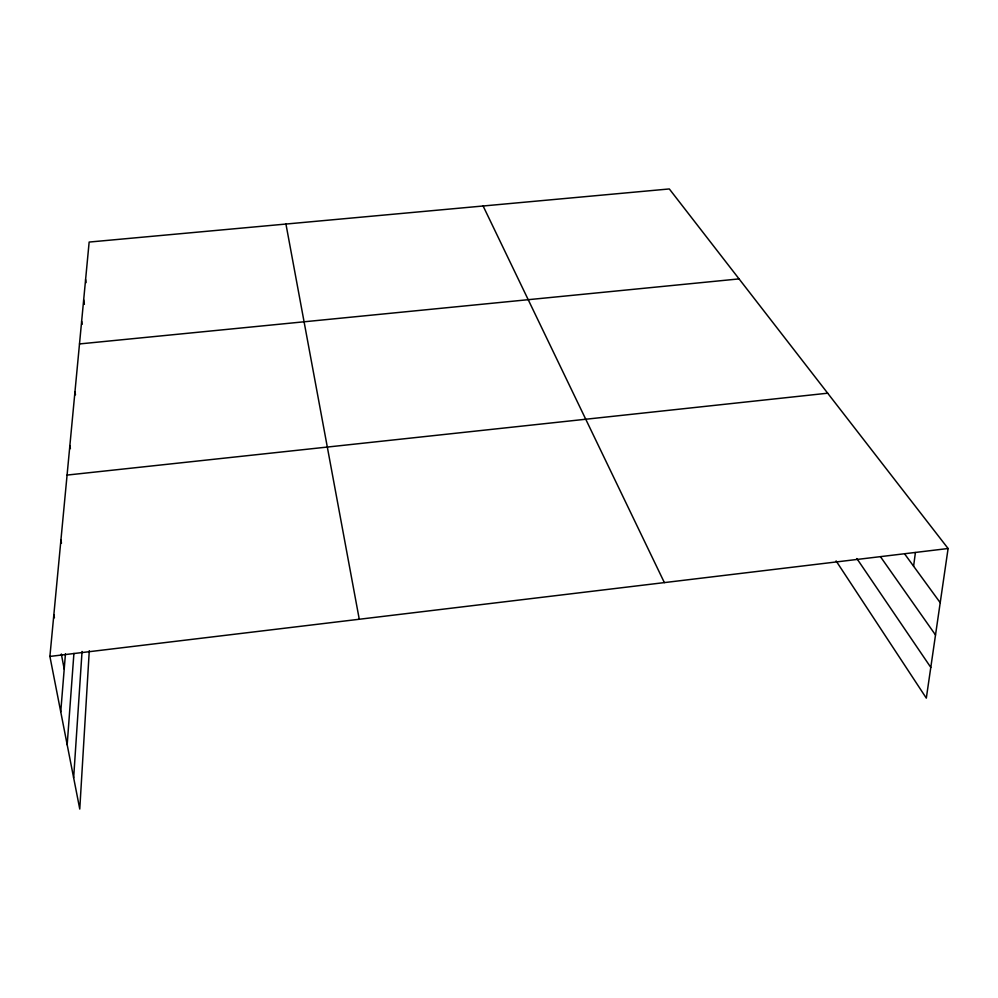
<?xml version="1.0" encoding="UTF-8"?>
<svg xmlns="http://www.w3.org/2000/svg" width="998" height="998" viewBox="0 0 998 998"><rect width="100%" height="100%" fill="white"/><g stroke="black" fill="none" stroke-linecap="round" stroke-linejoin="round"><path stroke-width="1.5" d="M89.284 650.696L79.765 809.054L49.9 656.422L89.146 242.065L669.321 188.946L948.1 548.513L926.319 698.126L836.087 560.901M73.652 777.804L82.048 651.469M67.178 744.77L73.914 653.416M60.741 711.836L65.456 653.777M913.594 566.178L915.415 552.543M49.9 656.422L948.1 548.513M67.078 475.073L827.679 393.2M79.491 343.936L739.069 278.904M904.699 554.002L940.216 602.705M880.51 556.772L935.513 634.978M856.858 558.556L930.797 667.413M483.119 206L664.369 582.595M53.842 614.805L54.416 617.812M61.327 654.002L64.209 669.084M285.939 224.051L359.268 619.259M60.915 540.13L61.477 543.199M69.872 445.582L70.396 448.638M74.962 391.777L75.474 394.809M81.636 321.306L82.135 324.362M83.67 299.887L84.393 304.378M85.591 279.602L86.065 282.646"/></g></svg>
